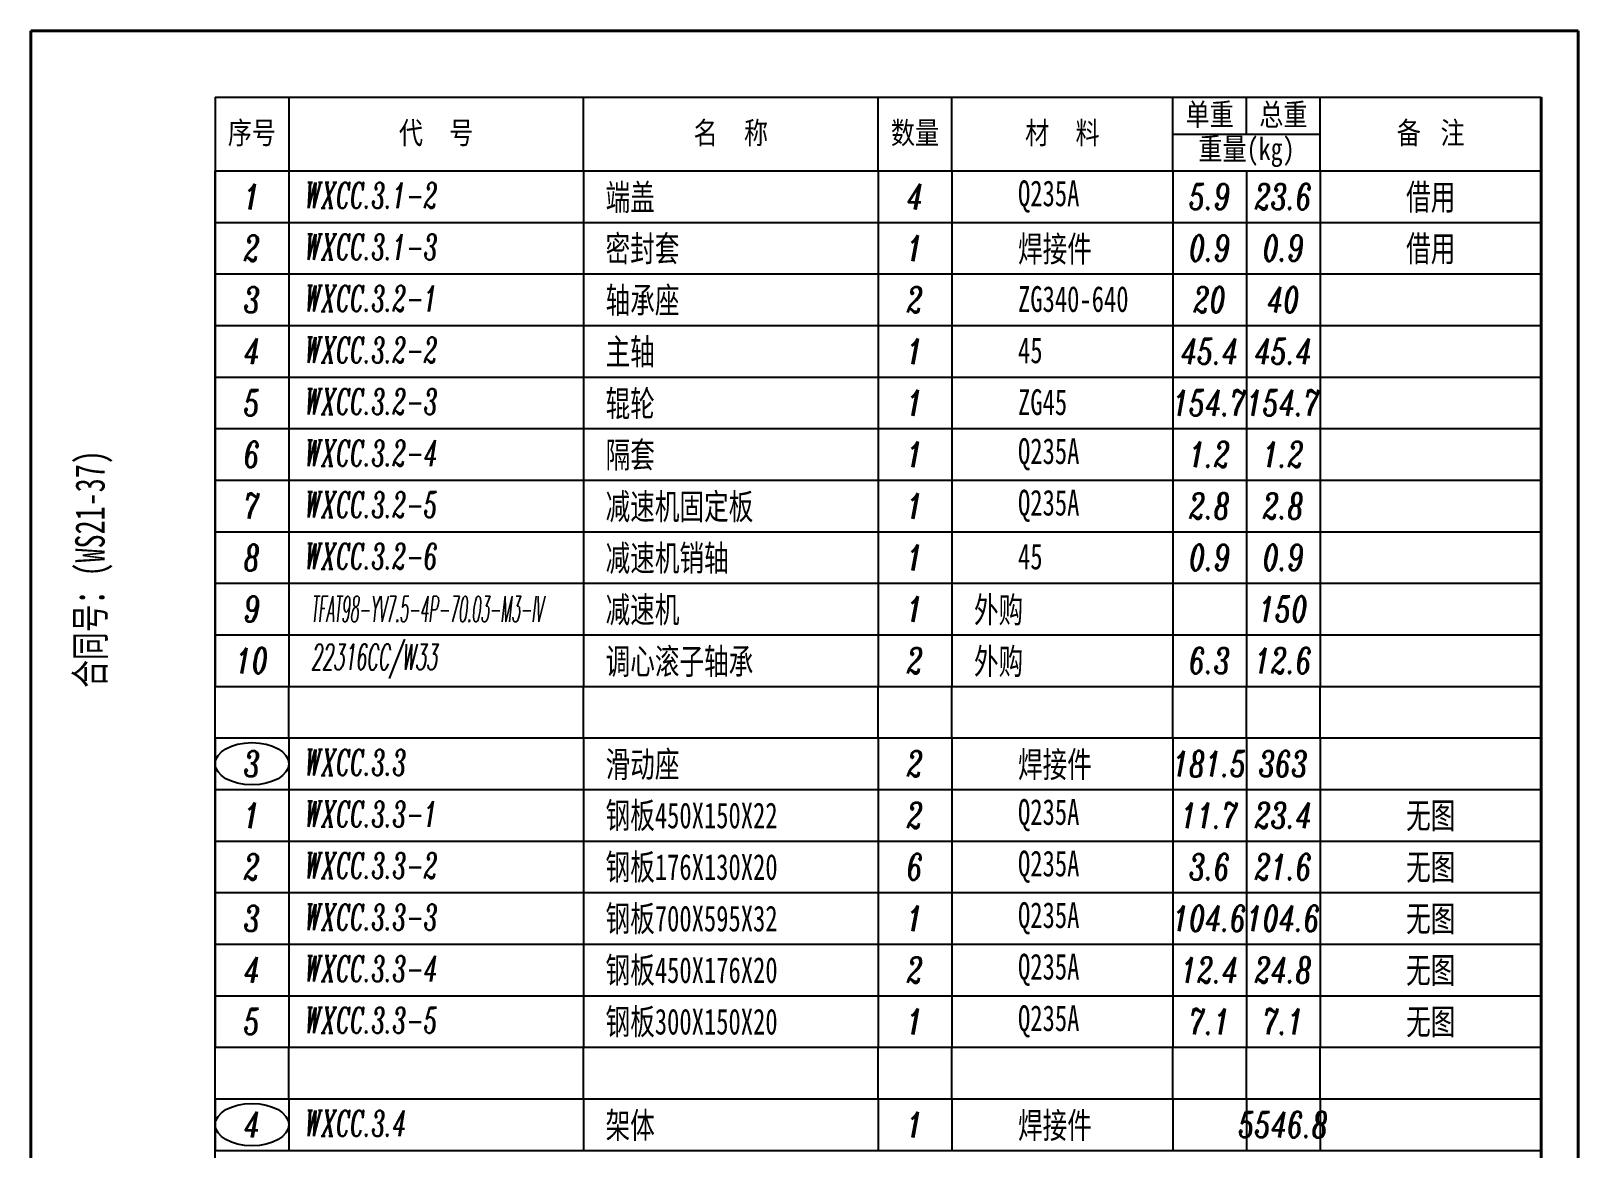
# Model space of a CAD drawing. Header units: millimetres. Extents: x 41246 to 234964, y -165638 to 36614.
# Drawn here: x 111570 to 116820, y -114488 to -110696 of the extents above; entities that cross this region are included whole.
import ezdxf
from ezdxf.enums import TextEntityAlignment as Align

# ---------------------------------------------------------------- set-up
doc = ezdxf.new("R2010")
doc.units = ezdxf.units.MM
doc.layers.add('标注层', color=3, linetype='Continuous')
doc.layers.add('细实线', color=4, linetype='Continuous')
doc.layers.add('粗实线', color=7, linetype='Continuous', lineweight=40)
doc.styles.get("Standard").update_dxf_attribs({"font": '', "width": 0.8})
doc.styles.add('文字', font='', dxfattribs={"width": 0.7})
doc.styles.add('标注', font='italic.shx', dxfattribs={"width": 0.7, "bigfont": 'AllInOneBig.shx'})
doc.styles.get('Standard').set_extended_font_data('SimSun')
doc.styles.get('文字').set_extended_font_data('SimSun')

# ---------------------------------------------------------------- blocks, each defined once
blk = doc.blocks.new('明细表')
for p, q in [((0, 7), (180, 7)), ((0, 0), (0, 7)), ((10, 0), (10, 7)), ((50, 0), (50, 7)), ((90, 0), (90, 7)), ((100, 0), (100, 7)), ((130, 0), (130, 7)), ((140, 0), (140, 7)), ((150, 0), (150, 7)), ((180, 0), (180, 7)), ((0, 0), (180, 0))]:
    blk.add_line(p, q)
at = {"width": 0.7, "flags": 8}
for tag, style, p in [('1', '标注', (5, 3.5)), ('4', '标注', (95, 3.5)), ('6', '标注', (135, 3.5)), ('7', '标注', (145, 3.5)), ('8', '文字', (165, 3.5))]:
    blk.add_attdef(tag, text='', height=3.5, dxfattribs=dict(at, style=style)).set_placement(p, align=Align.MIDDLE_CENTER)
at = {"color": 141, "flags": 8}
for tag, style, width, p in [('2', '标注', 0.6, (13, 3.5)), ('3', '文字', 0.7, (53, 3.5)), ('5', '标注', 0.7, (103, 3.5))]:
    blk.add_attdef(tag, text='', height=3.5, dxfattribs=dict(at, style=style, width=width)).set_placement(p, align=Align.MIDDLE_LEFT)
blk = doc.blocks.new('明细表头')
for p, q in [((0, 10), (180, 10)), ((0, 10), (0, 0)), ((10, 10), (10, 0)), ((50, 0), (50, 10)), ((90, 0), (90, 10)), ((100, 0), (100, 10)), ((130, 0), (130, 10)), ((140, 5), (140, 10)), ((150, 0), (150, 10)), ((180, 10), (180, 0)), ((130, 5), (150, 5)), ((0, 0), (180, 0))]:
    blk.add_line(p, q)
at = {"char_height": 3, "attachment_point": 5}
for s, insert in [('{\\f\uffbfﾬￌﾣﾤ_GB2312|b0|i0|c134|p49;单重}', (135, 7.5)), ('{\\f\uffbfﾬￌﾣﾤ_GB2312|b0|i0|c134|p49;总重}', (145, 7.5)), ('{\\f\uffbfﾬￌﾣﾤ_GB2312|b0|i0|c134|p49;序号}', (5, 5)), ('{\\f\uffbfﾬￌﾣﾤ_GB2312|b0|i0|c134|p49;代    号}', (30, 5)), ('{\\f\uffbfﾬￌﾣﾤ_GB2312|b0|i0|c134|p49;名    称}', (70, 5)), ('{\\f\uffbfﾬￌﾣﾤ_GB2312|b0|i0|c134|p49;数量}', (95, 5)), ('{\\f\uffbfﾬￌﾣﾤ_GB2312|b0|i0|c134|p49;材    料}', (115, 5)), ('{\\f\uffbfﾬￌﾣﾤ_GB2312|b0|i0|c134|p49;备   注}', (165, 5)), ('{\\f\uffbfﾬￌﾣﾤ_GB2312|b0|i0|c134|p49;重量}(kg)', (140, 2.5))]:
    blk.add_mtext(s, dxfattribs=dict(at, insert=insert))

msp = doc.modelspace()

# ---------------------------------------------------------------- linework, layer by layer
at = {"layer": '标注层'}
msp.add_line((112195.5, -116596.2), (112195.5, -111171.2), dxfattribs=at)
for centre in [(112320.5, -113183.7), (112320.5, -114408.7)]:
    msp.add_ellipse(centre, major_axis=(-125, 0), ratio=0.574711, dxfattribs=at)
at = {"layer": '粗实线'}
for p, q in [((116820.5, -110696.2), (111570.5, -110696.2)), ((111570.5, -110696.2), (111570.5, -118121.2)), ((116820.5, -110696.2), (116820.5, -118121.2)), ((116820.5, -110696.2), (116820.5, -118121.2)), ((116820.5, -110696.2), (116820.5, -118121.2)), ((116695.5, -110921.2), (116695.5, -117996.2))]:
    msp.add_line(p, q, dxfattribs=at)

# ---------------------------------------------------------------- block references
at = {"layer": '标注层', "xscale": 25, "yscale": 25, "zscale": 25}
msp.add_blockref('明细表头', (112195.5, -111171.2), dxfattribs=at)
at = {"layer": '标注层'}
ref = msp.add_blockref('明细表', (112195.5, -112571.2), dxfattribs=dict(at, xscale=-25, yscale=25, zscale=25, rotation=180))
ref.add_attrib('1', '9', dxfattribs={"layer": '0', "height": 87.5, "style": '标注', "width": 0.7, "flags": 8}).set_placement((112320.5, -112658.7), align=Align.MIDDLE_CENTER)
ref.add_attrib('2', 'TFAT98-YV7.5-4P-70.03-M3-IV', dxfattribs={"layer": '0', "color": 141, "height": 87.5, "style": '标注', "width": 0.4, "flags": 8}).set_placement((112520.5, -112658.7), align=Align.MIDDLE_LEFT)
ref.add_attrib('3', '减速机', dxfattribs={"layer": '0', "color": 141, "height": 87.5, "style": '文字', "width": 0.7, "flags": 8}).set_placement((113520.5, -112660.6), align=Align.MIDDLE_LEFT)
ref.add_attrib('4', '1', dxfattribs={"layer": '0', "height": 87.5, "style": '标注', "width": 0.7, "flags": 8}).set_placement((114570.5, -112658.7), align=Align.MIDDLE_CENTER)
ref.add_attrib('5', '外购', dxfattribs={"layer": '0', "color": 141, "height": 87.5, "style": '文字', "width": 0.7, "flags": 8}).set_placement((114770.5, -112661.1), align=Align.MIDDLE_LEFT)
ref.add_attrib('7', '150', dxfattribs={"layer": '0', "height": 87.5, "style": '标注', "width": 0.7, "flags": 8}).set_placement((115820.5, -112658.7), align=Align.MIDDLE_CENTER)
ref = msp.add_blockref('明细表', (112195.5, -112746.2), dxfattribs=dict(at, xscale=-25, yscale=25, zscale=25, rotation=180))
ref.add_attrib('1', '10', dxfattribs={"layer": '0', "height": 87.5, "style": '标注', "width": 0.7, "flags": 8}).set_placement((112320.5, -112833.7), align=Align.MIDDLE_CENTER)
ref.add_attrib('2', '22316CC/W33', dxfattribs={"layer": '0', "color": 141, "height": 87.5, "style": '标注', "width": 0.5, "flags": 8}).set_placement((112520.5, -112821.2), align=Align.MIDDLE_LEFT)
ref.add_attrib('3', '调心滚子轴承', dxfattribs={"layer": '0', "color": 141, "height": 87.5, "style": '文字', "width": 0.7, "flags": 8}).set_placement((113520.5, -112836.1), align=Align.MIDDLE_LEFT)
ref.add_attrib('4', '2', dxfattribs={"layer": '0', "height": 87.5, "style": '标注', "width": 0.7, "flags": 8}).set_placement((114570.5, -112833.7), align=Align.MIDDLE_CENTER)
ref.add_attrib('5', '外购', dxfattribs={"layer": '0', "color": 141, "height": 87.5, "style": '文字', "width": 0.7, "flags": 8}).set_placement((114770.5, -112836.1), align=Align.MIDDLE_LEFT)
ref.add_attrib('6', '6.3', dxfattribs={"layer": '0', "height": 87.5, "style": '标注', "width": 0.7, "flags": 8}).set_placement((115570.5, -112833.7), align=Align.MIDDLE_CENTER)
ref.add_attrib('7', '12.6', dxfattribs={"layer": '0', "height": 87.5, "style": '标注', "width": 0.7, "flags": 8}).set_placement((115820.5, -112833.7), align=Align.MIDDLE_CENTER)
at = {"layer": '细实线'}
ref = msp.add_blockref('明细表', (112195.5, -111171.2), dxfattribs=dict(at, xscale=-25, yscale=25, zscale=25, rotation=180))
ref.add_attrib('1', '1', dxfattribs={"layer": '0', "height": 87.5, "style": '标注', "width": 0.7, "flags": 8}).set_placement((112320.5, -111258.7), align=Align.MIDDLE_CENTER)
ref.add_attrib('2', 'WXCC.3.1-2', dxfattribs={"layer": '0', "color": 141, "height": 87.5, "style": '标注', "width": 0.6, "flags": 8}).set_placement((112498.6, -111254.4), align=Align.MIDDLE_LEFT)
ref.add_attrib('3', '端盖', dxfattribs={"layer": '0', "color": 141, "height": 87.5, "style": '文字', "width": 0.7, "flags": 8}).set_placement((113520.5, -111260.6), align=Align.MIDDLE_LEFT)
ref.add_attrib('4', '4', dxfattribs={"layer": '0', "height": 87.5, "style": '标注', "width": 0.7, "flags": 8}).set_placement((114570.5, -111258.7), align=Align.MIDDLE_CENTER)
ref.add_attrib('5', 'Q235A', dxfattribs={"layer": '0', "color": 141, "height": 87.5, "style": '文字', "width": 0.7, "flags": 8}).set_placement((114920.1, -111247.5), align=Align.MIDDLE_LEFT)
ref.add_attrib('6', '5.9', dxfattribs={"layer": '0', "height": 87.5, "style": '标注', "width": 0.7, "flags": 8}).set_placement((115570.5, -111258.7), align=Align.MIDDLE_CENTER)
ref.add_attrib('7', '23.6', dxfattribs={"layer": '0', "height": 87.5, "style": '标注', "width": 0.7, "flags": 8}).set_placement((115820.5, -111258.7), align=Align.MIDDLE_CENTER)
ref.add_attrib('8', '借用', dxfattribs={"layer": '0', "height": 87.5, "style": '文字', "width": 0.7, "flags": 8}).set_placement((116320.5, -111260.1), align=Align.MIDDLE_CENTER)
ref = msp.add_blockref('明细表', (112195.5, -111346.2), dxfattribs=dict(at, xscale=-25, yscale=25, zscale=25, rotation=180))
ref.add_attrib('1', '2', dxfattribs={"layer": '0', "height": 87.5, "style": '标注', "width": 0.7, "flags": 8}).set_placement((112320.5, -111433.7), align=Align.MIDDLE_CENTER)
ref.add_attrib('2', 'WXCC.3.1-3', dxfattribs={"layer": '0', "color": 141, "height": 87.5, "style": '标注', "width": 0.6, "flags": 8}).set_placement((112498.6, -111429.4), align=Align.MIDDLE_LEFT)
ref.add_attrib('3', '密封套', dxfattribs={"layer": '0', "color": 141, "height": 87.5, "style": '文字', "width": 0.7, "flags": 8}).set_placement((113520.5, -111435.1), align=Align.MIDDLE_LEFT)
ref.add_attrib('4', '1', dxfattribs={"layer": '0', "height": 87.5, "style": '标注', "width": 0.7, "flags": 8}).set_placement((114570.5, -111433.7), align=Align.MIDDLE_CENTER)
ref.add_attrib('5', '焊接件', dxfattribs={"layer": '0', "color": 141, "height": 87.5, "style": '文字', "width": 0.7, "flags": 8}).set_placement((114920.1, -111436.1), align=Align.MIDDLE_LEFT)
ref.add_attrib('6', '0.9', dxfattribs={"layer": '0', "height": 87.5, "style": '标注', "width": 0.7, "flags": 8}).set_placement((115570.5, -111433.7), align=Align.MIDDLE_CENTER)
ref.add_attrib('7', '0.9', dxfattribs={"layer": '0', "height": 87.5, "style": '标注', "width": 0.7, "flags": 8}).set_placement((115820.5, -111433.7), align=Align.MIDDLE_CENTER)
ref.add_attrib('8', '借用', dxfattribs={"layer": '0', "height": 87.5, "style": '文字', "width": 0.7, "flags": 8}).set_placement((116320.5, -111435.1), align=Align.MIDDLE_CENTER)
ref = msp.add_blockref('明细表', (112195.5, -111521.2), dxfattribs=dict(at, xscale=-25, yscale=25, zscale=25, rotation=180))
ref.add_attrib('1', '3', dxfattribs={"layer": '0', "height": 87.5, "style": '标注', "width": 0.7, "flags": 8}).set_placement((112320.5, -111608.7), align=Align.MIDDLE_CENTER)
ref.add_attrib('2', 'WXCC.3.2-1', dxfattribs={"layer": '0', "color": 141, "height": 87.5, "style": '标注', "width": 0.6, "flags": 8}).set_placement((112498.6, -111604.4), align=Align.MIDDLE_LEFT)
ref.add_attrib('3', '轴承座', dxfattribs={"layer": '0', "color": 141, "height": 87.5, "style": '文字', "width": 0.7, "flags": 8}).set_placement((113520.5, -111610.1), align=Align.MIDDLE_LEFT)
ref.add_attrib('4', '2', dxfattribs={"layer": '0', "height": 87.5, "style": '标注', "width": 0.7, "flags": 8}).set_placement((114570.5, -111608.7), align=Align.MIDDLE_CENTER)
ref.add_attrib('5', 'ZG340-640', dxfattribs={"layer": '0', "color": 141, "height": 87.5, "style": '文字', "width": 0.7, "flags": 8}).set_placement((114920.1, -111606.2), align=Align.MIDDLE_LEFT)
ref.add_attrib('6', '20', dxfattribs={"layer": '0', "height": 87.5, "style": '标注', "width": 0.7, "flags": 8}).set_placement((115570.5, -111608.7), align=Align.MIDDLE_CENTER)
ref.add_attrib('7', '40', dxfattribs={"layer": '0', "height": 87.5, "style": '标注', "width": 0.7, "flags": 8}).set_placement((115820.5, -111608.7), align=Align.MIDDLE_CENTER)
ref = msp.add_blockref('明细表', (112195.5, -111696.2), dxfattribs=dict(at, xscale=-25, yscale=25, zscale=25, rotation=180))
ref.add_attrib('1', '4', dxfattribs={"layer": '0', "height": 87.5, "style": '标注', "width": 0.7, "flags": 8}).set_placement((112320.5, -111783.7), align=Align.MIDDLE_CENTER)
ref.add_attrib('2', 'WXCC.3.2-2', dxfattribs={"layer": '0', "color": 141, "height": 87.5, "style": '标注', "width": 0.6, "flags": 8}).set_placement((112498.6, -111779.4), align=Align.MIDDLE_LEFT)
ref.add_attrib('3', '主轴', dxfattribs={"layer": '0', "color": 141, "height": 87.5, "style": '文字', "width": 0.7, "flags": 8}).set_placement((113520.5, -111785.1), align=Align.MIDDLE_LEFT)
ref.add_attrib('4', '1', dxfattribs={"layer": '0', "height": 87.5, "style": '标注', "width": 0.7, "flags": 8}).set_placement((114570.5, -111783.7), align=Align.MIDDLE_CENTER)
ref.add_attrib('5', '45', dxfattribs={"layer": '0', "color": 141, "height": 87.5, "style": '文字', "width": 0.7, "flags": 8}).set_placement((114920.1, -111780.3), align=Align.MIDDLE_LEFT)
ref.add_attrib('6', '45.4', dxfattribs={"layer": '0', "height": 87.5, "style": '标注', "width": 0.7, "flags": 8}).set_placement((115570.5, -111783.7), align=Align.MIDDLE_CENTER)
ref.add_attrib('7', '45.4', dxfattribs={"layer": '0', "height": 87.5, "style": '标注', "width": 0.7, "flags": 8}).set_placement((115820.5, -111783.7), align=Align.MIDDLE_CENTER)
ref = msp.add_blockref('明细表', (112195.5, -111871.2), dxfattribs=dict(at, xscale=-25, yscale=25, zscale=25, rotation=180))
ref.add_attrib('1', '5', dxfattribs={"layer": '0', "height": 87.5, "style": '标注', "width": 0.7, "flags": 8}).set_placement((112320.5, -111958.7), align=Align.MIDDLE_CENTER)
ref.add_attrib('2', 'WXCC.3.2-3', dxfattribs={"layer": '0', "color": 141, "height": 87.5, "style": '标注', "width": 0.6, "flags": 8}).set_placement((112498.6, -111954.4), align=Align.MIDDLE_LEFT)
ref.add_attrib('3', '辊轮', dxfattribs={"layer": '0', "color": 141, "height": 87.5, "style": '文字', "width": 0.7, "flags": 8}).set_placement((113520.5, -111961.1), align=Align.MIDDLE_LEFT)
ref.add_attrib('4', '1', dxfattribs={"layer": '0', "height": 87.5, "style": '标注', "width": 0.7, "flags": 8}).set_placement((114570.5, -111958.7), align=Align.MIDDLE_CENTER)
ref.add_attrib('5', 'ZG45', dxfattribs={"layer": '0', "color": 141, "height": 87.5, "style": '文字', "width": 0.7, "flags": 8}).set_placement((114920.1, -111956.2), align=Align.MIDDLE_LEFT)
ref.add_attrib('6', '154.7', dxfattribs={"layer": '0', "height": 87.5, "style": '标注', "width": 0.7, "flags": 8}).set_placement((115570.5, -111958.7), align=Align.MIDDLE_CENTER)
ref.add_attrib('7', '154.7', dxfattribs={"layer": '0', "height": 87.5, "style": '标注', "width": 0.7, "flags": 8}).set_placement((115820.5, -111958.7), align=Align.MIDDLE_CENTER)
ref = msp.add_blockref('明细表', (112195.5, -112046.2), dxfattribs=dict(at, xscale=-25, yscale=25, zscale=25, rotation=180))
ref.add_attrib('1', '6', dxfattribs={"layer": '0', "height": 87.5, "style": '标注', "width": 0.7, "flags": 8}).set_placement((112320.5, -112133.7), align=Align.MIDDLE_CENTER)
ref.add_attrib('2', 'WXCC.3.2-4', dxfattribs={"layer": '0', "color": 141, "height": 87.5, "style": '标注', "width": 0.6, "flags": 8}).set_placement((112498.6, -112129.4), align=Align.MIDDLE_LEFT)
ref.add_attrib('3', '隔套', dxfattribs={"layer": '0', "color": 141, "height": 87.5, "style": '文字', "width": 0.7, "flags": 8}).set_placement((113520.5, -112135.1), align=Align.MIDDLE_LEFT)
ref.add_attrib('4', '1', dxfattribs={"layer": '0', "height": 87.5, "style": '标注', "width": 0.7, "flags": 8}).set_placement((114570.5, -112133.7), align=Align.MIDDLE_CENTER)
ref.add_attrib('5', 'Q235A', dxfattribs={"layer": '0', "color": 141, "height": 87.5, "style": '文字', "width": 0.7, "flags": 8}).set_placement((114920.1, -112122.5), align=Align.MIDDLE_LEFT)
ref.add_attrib('6', '1.2', dxfattribs={"layer": '0', "height": 87.5, "style": '标注', "width": 0.7, "flags": 8}).set_placement((115570.5, -112133.7), align=Align.MIDDLE_CENTER)
ref.add_attrib('7', '1.2', dxfattribs={"layer": '0', "height": 87.5, "style": '标注', "width": 0.7, "flags": 8}).set_placement((115820.5, -112133.7), align=Align.MIDDLE_CENTER)
ref = msp.add_blockref('明细表', (112195.5, -112221.2), dxfattribs=dict(at, xscale=-25, yscale=25, zscale=25, rotation=180))
ref.add_attrib('1', '7', dxfattribs={"layer": '0', "height": 87.5, "style": '标注', "width": 0.7, "flags": 8}).set_placement((112320.5, -112308.7), align=Align.MIDDLE_CENTER)
ref.add_attrib('2', 'WXCC.3.2-5', dxfattribs={"layer": '0', "color": 141, "height": 87.5, "style": '标注', "width": 0.6, "flags": 8}).set_placement((112498.6, -112304.4), align=Align.MIDDLE_LEFT)
ref.add_attrib('3', '减速机固定板', dxfattribs={"layer": '0', "color": 141, "height": 87.5, "style": '文字', "width": 0.7, "flags": 8}).set_placement((113520.5, -112310.6), align=Align.MIDDLE_LEFT)
ref.add_attrib('4', '1', dxfattribs={"layer": '0', "height": 87.5, "style": '标注', "width": 0.7, "flags": 8}).set_placement((114570.5, -112308.7), align=Align.MIDDLE_CENTER)
ref.add_attrib('5', 'Q235A', dxfattribs={"layer": '0', "color": 141, "height": 87.5, "style": '文字', "width": 0.7, "flags": 8}).set_placement((114920.1, -112297.5), align=Align.MIDDLE_LEFT)
ref.add_attrib('6', '2.8', dxfattribs={"layer": '0', "height": 87.5, "style": '标注', "width": 0.7, "flags": 8}).set_placement((115570.5, -112308.7), align=Align.MIDDLE_CENTER)
ref.add_attrib('7', '2.8', dxfattribs={"layer": '0', "height": 87.5, "style": '标注', "width": 0.7, "flags": 8}).set_placement((115820.5, -112308.7), align=Align.MIDDLE_CENTER)
ref = msp.add_blockref('明细表', (112195.5, -112396.2), dxfattribs=dict(at, xscale=-25, yscale=25, zscale=25, rotation=180))
ref.add_attrib('1', '8', dxfattribs={"layer": '0', "height": 87.5, "style": '标注', "width": 0.7, "flags": 8}).set_placement((112320.5, -112483.7), align=Align.MIDDLE_CENTER)
ref.add_attrib('2', 'WXCC.3.2-6', dxfattribs={"layer": '0', "color": 141, "height": 87.5, "style": '标注', "width": 0.6, "flags": 8}).set_placement((112498.6, -112479.4), align=Align.MIDDLE_LEFT)
ref.add_attrib('3', '减速机销轴', dxfattribs={"layer": '0', "color": 141, "height": 87.5, "style": '文字', "width": 0.7, "flags": 8}).set_placement((113520.5, -112485.6), align=Align.MIDDLE_LEFT)
ref.add_attrib('4', '1', dxfattribs={"layer": '0', "height": 87.5, "style": '标注', "width": 0.7, "flags": 8}).set_placement((114570.5, -112483.7), align=Align.MIDDLE_CENTER)
ref.add_attrib('5', '45', dxfattribs={"layer": '0', "color": 141, "height": 87.5, "style": '文字', "width": 0.7, "flags": 8}).set_placement((114920.1, -112480.3), align=Align.MIDDLE_LEFT)
ref.add_attrib('6', '0.9', dxfattribs={"layer": '0', "height": 87.5, "style": '标注', "width": 0.7, "flags": 8}).set_placement((115570.5, -112483.7), align=Align.MIDDLE_CENTER)
ref.add_attrib('7', '0.9', dxfattribs={"layer": '0', "height": 87.5, "style": '标注', "width": 0.7, "flags": 8}).set_placement((115820.5, -112483.7), align=Align.MIDDLE_CENTER)
at = {"layer": '细实线', "xscale": 25, "yscale": 25, "zscale": 25}
for p in [(112195.5, -113096.2), (112195.5, -113096.2), (112195.5, -114321.2), (112195.5, -114321.2)]:
    msp.add_blockref('明细表', p, dxfattribs=at)
at = {"layer": '细实线'}
ref = msp.add_blockref('明细表', (112195.5, -113096.2), dxfattribs=dict(at, xscale=-25, yscale=25, zscale=25, rotation=180))
ref.add_attrib('1', '3', dxfattribs={"layer": '0', "height": 87.5, "style": '标注', "width": 0.7, "flags": 8}).set_placement((112320.5, -113183.7), align=Align.MIDDLE_CENTER)
ref.add_attrib('2', 'WXCC.3.3', dxfattribs={"layer": '0', "color": 141, "height": 87.5, "style": '标注', "width": 0.6, "flags": 8}).set_placement((112498.6, -113179.4), align=Align.MIDDLE_LEFT)
ref.add_attrib('3', '滑动座', dxfattribs={"layer": '0', "color": 141, "height": 87.5, "style": '文字', "width": 0.7, "flags": 8}).set_placement((113520.5, -113185.6), align=Align.MIDDLE_LEFT)
ref.add_attrib('4', '2', dxfattribs={"layer": '0', "height": 87.5, "style": '标注', "width": 0.7, "flags": 8}).set_placement((114570.5, -113183.7), align=Align.MIDDLE_CENTER)
ref.add_attrib('5', '焊接件', dxfattribs={"layer": '0', "color": 141, "height": 87.5, "style": '文字', "width": 0.7, "flags": 8}).set_placement((114920.1, -113186.1), align=Align.MIDDLE_LEFT)
ref.add_attrib('6', '181.5', dxfattribs={"layer": '0', "height": 87.5, "style": '标注', "width": 0.7, "flags": 8}).set_placement((115570.5, -113183.7), align=Align.MIDDLE_CENTER)
ref.add_attrib('7', '363', dxfattribs={"layer": '0', "height": 87.5, "style": '标注', "width": 0.7, "flags": 8}).set_placement((115820.5, -113183.7), align=Align.MIDDLE_CENTER)
ref = msp.add_blockref('明细表', (112195.5, -113271.2), dxfattribs=dict(at, xscale=-24.99999999999999, yscale=24.99999999999999, zscale=24.99999999999999, rotation=180))
ref.add_attrib('1', '1', dxfattribs={"layer": '0', "height": 87.5, "style": '标注', "width": 0.7, "flags": 8}).set_placement((112320.5, -113358.7), align=Align.MIDDLE_CENTER)
ref.add_attrib('2', 'WXCC.3.3-1', dxfattribs={"layer": '0', "color": 141, "height": 87.5, "style": '标注', "width": 0.6, "flags": 8}).set_placement((112498.6, -113354.4), align=Align.MIDDLE_LEFT)
ref.add_attrib('3', '钢板450X150X22', dxfattribs={"layer": '0', "color": 141, "height": 87.5, "style": '文字', "width": 0.7, "flags": 8}).set_placement((113520.5, -113359.1), align=Align.MIDDLE_LEFT)
ref.add_attrib('4', '2', dxfattribs={"layer": '0', "height": 87.5, "style": '标注', "width": 0.7, "flags": 8}).set_placement((114570.5, -113358.7), align=Align.MIDDLE_CENTER)
ref.add_attrib('5', 'Q235A', dxfattribs={"layer": '0', "color": 141, "height": 87.5, "style": '文字', "width": 0.7, "flags": 8}).set_placement((114920.1, -113347.5), align=Align.MIDDLE_LEFT)
ref.add_attrib('6', '11.7', dxfattribs={"layer": '0', "height": 87.5, "style": '标注', "width": 0.7, "flags": 8}).set_placement((115570.5, -113358.7), align=Align.MIDDLE_CENTER)
ref.add_attrib('7', '23.4', dxfattribs={"layer": '0', "height": 87.5, "style": '标注', "width": 0.7, "flags": 8}).set_placement((115820.5, -113358.7), align=Align.MIDDLE_CENTER)
ref.add_attrib('8', '无图', dxfattribs={"layer": '0', "height": 87.5, "style": '文字', "width": 0.7, "flags": 8}).set_placement((116320.5, -113359.6), align=Align.MIDDLE_CENTER)
ref = msp.add_blockref('明细表', (112195.5, -113446.2), dxfattribs=dict(at, xscale=-24.99999999999999, yscale=24.99999999999999, zscale=24.99999999999999, rotation=180))
ref.add_attrib('1', '2', dxfattribs={"layer": '0', "height": 87.5, "style": '标注', "width": 0.7, "flags": 8}).set_placement((112320.5, -113533.7), align=Align.MIDDLE_CENTER)
ref.add_attrib('2', 'WXCC.3.3-2', dxfattribs={"layer": '0', "color": 141, "height": 87.5, "style": '标注', "width": 0.6, "flags": 8}).set_placement((112498.6, -113529.4), align=Align.MIDDLE_LEFT)
ref.add_attrib('3', '钢板176X130X20', dxfattribs={"layer": '0', "color": 141, "height": 87.5, "style": '文字', "width": 0.7, "flags": 8}).set_placement((113520.5, -113534.1), align=Align.MIDDLE_LEFT)
ref.add_attrib('4', '6', dxfattribs={"layer": '0', "height": 87.5, "style": '标注', "width": 0.7, "flags": 8}).set_placement((114570.5, -113533.7), align=Align.MIDDLE_CENTER)
ref.add_attrib('5', 'Q235A', dxfattribs={"layer": '0', "color": 141, "height": 87.5, "style": '文字', "width": 0.7, "flags": 8}).set_placement((114920.1, -113522.5), align=Align.MIDDLE_LEFT)
ref.add_attrib('6', '3.6', dxfattribs={"layer": '0', "height": 87.5, "style": '标注', "width": 0.7, "flags": 8}).set_placement((115570.5, -113533.7), align=Align.MIDDLE_CENTER)
ref.add_attrib('7', '21.6', dxfattribs={"layer": '0', "height": 87.5, "style": '标注', "width": 0.7, "flags": 8}).set_placement((115820.5, -113533.7), align=Align.MIDDLE_CENTER)
ref.add_attrib('8', '无图', dxfattribs={"layer": '0', "height": 87.5, "style": '文字', "width": 0.7, "flags": 8}).set_placement((116320.5, -113534.6), align=Align.MIDDLE_CENTER)
ref = msp.add_blockref('明细表', (112195.5, -113621.2), dxfattribs=dict(at, xscale=-24.99999999999999, yscale=24.99999999999999, zscale=24.99999999999999, rotation=180))
ref.add_attrib('1', '3', dxfattribs={"layer": '0', "height": 87.5, "style": '标注', "width": 0.7, "flags": 8}).set_placement((112320.5, -113708.7), align=Align.MIDDLE_CENTER)
ref.add_attrib('2', 'WXCC.3.3-3', dxfattribs={"layer": '0', "color": 141, "height": 87.5, "style": '标注', "width": 0.6, "flags": 8}).set_placement((112498.6, -113704.4), align=Align.MIDDLE_LEFT)
ref.add_attrib('3', '钢板700X595X32', dxfattribs={"layer": '0', "color": 141, "height": 87.5, "style": '文字', "width": 0.7, "flags": 8}).set_placement((113520.5, -113709.1), align=Align.MIDDLE_LEFT)
ref.add_attrib('4', '1', dxfattribs={"layer": '0', "height": 87.5, "style": '标注', "width": 0.7, "flags": 8}).set_placement((114570.5, -113708.7), align=Align.MIDDLE_CENTER)
ref.add_attrib('5', 'Q235A', dxfattribs={"layer": '0', "color": 141, "height": 87.5, "style": '文字', "width": 0.7, "flags": 8}).set_placement((114920.1, -113697.5), align=Align.MIDDLE_LEFT)
ref.add_attrib('6', '104.6', dxfattribs={"layer": '0', "height": 87.5, "style": '标注', "width": 0.7, "flags": 8}).set_placement((115570.5, -113708.7), align=Align.MIDDLE_CENTER)
ref.add_attrib('7', '104.6', dxfattribs={"layer": '0', "height": 87.5, "style": '标注', "width": 0.7, "flags": 8}).set_placement((115820.5, -113708.7), align=Align.MIDDLE_CENTER)
ref.add_attrib('8', '无图', dxfattribs={"layer": '0', "height": 87.5, "style": '文字', "width": 0.7, "flags": 8}).set_placement((116320.5, -113709.6), align=Align.MIDDLE_CENTER)
ref = msp.add_blockref('明细表', (112195.5, -113796.2), dxfattribs=dict(at, xscale=-24.99999999999999, yscale=24.99999999999999, zscale=24.99999999999999, rotation=180))
ref.add_attrib('1', '4', dxfattribs={"layer": '0', "height": 87.5, "style": '标注', "width": 0.7, "flags": 8}).set_placement((112320.5, -113883.7), align=Align.MIDDLE_CENTER)
ref.add_attrib('2', 'WXCC.3.3-4', dxfattribs={"layer": '0', "color": 141, "height": 87.5, "style": '标注', "width": 0.6, "flags": 8}).set_placement((112498.6, -113879.4), align=Align.MIDDLE_LEFT)
ref.add_attrib('3', '钢板450X176X20', dxfattribs={"layer": '0', "color": 141, "height": 87.5, "style": '文字', "width": 0.7, "flags": 8}).set_placement((113520.5, -113884.1), align=Align.MIDDLE_LEFT)
ref.add_attrib('4', '2', dxfattribs={"layer": '0', "height": 87.5, "style": '标注', "width": 0.7, "flags": 8}).set_placement((114570.5, -113883.7), align=Align.MIDDLE_CENTER)
ref.add_attrib('5', 'Q235A', dxfattribs={"layer": '0', "color": 141, "height": 87.5, "style": '文字', "width": 0.7, "flags": 8}).set_placement((114920.1, -113872.5), align=Align.MIDDLE_LEFT)
ref.add_attrib('6', '12.4', dxfattribs={"layer": '0', "height": 87.5, "style": '标注', "width": 0.7, "flags": 8}).set_placement((115570.5, -113883.7), align=Align.MIDDLE_CENTER)
ref.add_attrib('7', '24.8', dxfattribs={"layer": '0', "height": 87.5, "style": '标注', "width": 0.7, "flags": 8}).set_placement((115820.5, -113883.7), align=Align.MIDDLE_CENTER)
ref.add_attrib('8', '无图', dxfattribs={"layer": '0', "height": 87.5, "style": '文字', "width": 0.7, "flags": 8}).set_placement((116320.5, -113884.6), align=Align.MIDDLE_CENTER)
ref = msp.add_blockref('明细表', (112195.5, -113971.2), dxfattribs=dict(at, xscale=-24.99999999999999, yscale=24.99999999999999, zscale=24.99999999999999, rotation=180))
ref.add_attrib('1', '5', dxfattribs={"layer": '0', "height": 87.5, "style": '标注', "width": 0.7, "flags": 8}).set_placement((112320.5, -114058.7), align=Align.MIDDLE_CENTER)
ref.add_attrib('2', 'WXCC.3.3-5', dxfattribs={"layer": '0', "color": 141, "height": 87.5, "style": '标注', "width": 0.6, "flags": 8}).set_placement((112498.6, -114054.4), align=Align.MIDDLE_LEFT)
ref.add_attrib('3', '钢板300X150X20', dxfattribs={"layer": '0', "color": 141, "height": 87.5, "style": '文字', "width": 0.7, "flags": 8}).set_placement((113520.5, -114059.1), align=Align.MIDDLE_LEFT)
ref.add_attrib('4', '1', dxfattribs={"layer": '0', "height": 87.5, "style": '标注', "width": 0.7, "flags": 8}).set_placement((114570.5, -114058.7), align=Align.MIDDLE_CENTER)
ref.add_attrib('5', 'Q235A', dxfattribs={"layer": '0', "color": 141, "height": 87.5, "style": '文字', "width": 0.7, "flags": 8}).set_placement((114920.1, -114047.5), align=Align.MIDDLE_LEFT)
ref.add_attrib('6', '7.1', dxfattribs={"layer": '0', "height": 87.5, "style": '标注', "width": 0.7, "flags": 8}).set_placement((115570.5, -114058.7), align=Align.MIDDLE_CENTER)
ref.add_attrib('7', '7.1', dxfattribs={"layer": '0', "height": 87.5, "style": '标注', "width": 0.7, "flags": 8}).set_placement((115820.5, -114058.7), align=Align.MIDDLE_CENTER)
ref.add_attrib('8', '无图', dxfattribs={"layer": '0', "height": 87.5, "style": '文字', "width": 0.7, "flags": 8}).set_placement((116320.5, -114059.6), align=Align.MIDDLE_CENTER)
ref = msp.add_blockref('明细表', (112195.5, -114321.2), dxfattribs=dict(at, xscale=-25, yscale=25, zscale=25, rotation=180))
ref.add_attrib('1', '4', dxfattribs={"layer": '0', "height": 87.5, "style": '标注', "width": 0.7, "flags": 8}).set_placement((112320.5, -114408.7), align=Align.MIDDLE_CENTER)
ref.add_attrib('2', 'WXCC.3.4', dxfattribs={"layer": '0', "color": 141, "height": 87.5, "style": '标注', "width": 0.6, "flags": 8}).set_placement((112498.6, -114404.4), align=Align.MIDDLE_LEFT)
ref.add_attrib('3', '架体', dxfattribs={"layer": '0', "color": 141, "height": 87.5, "style": '文字', "width": 0.7, "flags": 8}).set_placement((113520.5, -114411.1), align=Align.MIDDLE_LEFT)
ref.add_attrib('4', '1', dxfattribs={"layer": '0', "height": 87.5, "style": '标注', "width": 0.7, "flags": 8}).set_placement((114570.5, -114408.7), align=Align.MIDDLE_CENTER)
ref.add_attrib('5', '焊接件', dxfattribs={"layer": '0', "color": 141, "height": 87.5, "style": '文字', "width": 0.7, "flags": 8}).set_placement((114920.1, -114411.1), align=Align.MIDDLE_LEFT)
ref.add_attrib('7', '5546.8', dxfattribs={"layer": '0', "height": 87.5, "style": '标注', "width": 0.7, "flags": 8}).set_placement((115820.5, -114408.7), align=Align.MIDDLE_CENTER)

# ---------------------------------------------------------------- texts
at = {"layer": '标注层', "insert": (111707.7, -112926.2), "char_height": 113.013, "width": 1438.558, "attachment_point": 1, "rotation": 90, "style": '文字'}
msp.add_mtext('{\\H0.876x;合同号：\\H1.01x;(WS21-37)\\H0.9901x;\u3000}\u3000\u3000\u3000\u3000', dxfattribs=at)

doc.saveas('drawing.dxf')
